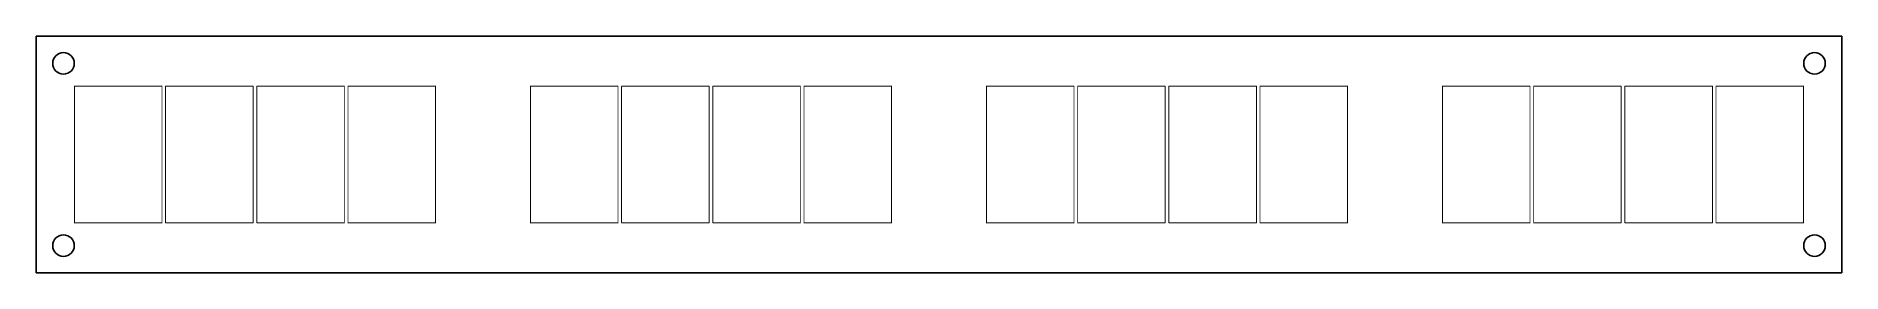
# Model space of a CAD drawing. Extents: x 0 to 251, y 0 to 33.
import ezdxf

# ---------------------------------------------------------------- set-up
doc = ezdxf.new("R2010")
doc.units = 0
doc.layers.add('20', color=178, linetype='CONTINUOUS')
doc.layers.add('21', color=250, linetype='CONTINUOUS')

msp = doc.modelspace()

# ---------------------------------------------------------------- linework, layer by layer
at = {"layer": '20'}
for p, q in [((251.46, 33.02), (0, 33.02)), ((0, 33.02), (0, 0)), ((251.46, 0), (251.46, 33.02)), ((0, 0), (251.46, 0))]:
    msp.add_line(p, q, dxfattribs=at)
for centre in [(3.81, 29.21), (247.65, 29.21), (3.81, 3.81), (247.65, 3.81)]:
    msp.add_circle(centre, 1.5, dxfattribs=at)
at = {"layer": '21', "const_width": 0.127}
for points in [[(5.334, 26.035), (17.526, 26.035)], [(5.334, 6.985), (5.334, 26.035)], [(17.526, 6.985), (17.526, 26.035)], [(18.034, 26.035), (30.226, 26.035)], [(18.034, 6.985), (18.034, 26.035)], [(30.226, 6.985), (30.226, 26.035)], [(30.734, 26.035), (42.926, 26.035)], [(30.734, 6.985), (30.734, 26.035)], [(42.926, 6.985), (42.926, 26.035)], [(43.434, 26.035), (55.626, 26.035)], [(43.434, 6.985), (43.434, 26.035)], [(55.626, 6.985), (55.626, 26.035)], [(68.834, 26.035), (81.026, 26.035)], [(68.834, 6.985), (68.834, 26.035)], [(81.026, 6.985), (81.026, 26.035)], [(81.534, 26.035), (93.726, 26.035)], [(81.534, 6.985), (81.534, 26.035)], [(93.726, 6.985), (93.726, 26.035)], [(94.234, 26.035), (106.426, 26.035)], [(94.234, 6.985), (94.234, 26.035)], [(106.426, 6.985), (106.426, 26.035)], [(106.934, 26.035), (119.126, 26.035)], [(106.934, 6.985), (106.934, 26.035)], [(119.126, 6.985), (119.126, 26.035)], [(132.334, 26.035), (144.526, 26.035)], [(132.334, 6.985), (132.334, 26.035)], [(144.526, 6.985), (144.526, 26.035)], [(145.034, 26.035), (157.226, 26.035)], [(145.034, 6.985), (145.034, 26.035)], [(157.226, 6.985), (157.226, 26.035)], [(157.734, 26.035), (169.926, 26.035)], [(157.734, 6.985), (157.734, 26.035)], [(169.926, 6.985), (169.926, 26.035)], [(170.434, 26.035), (182.626, 26.035)], [(170.434, 6.985), (170.434, 26.035)], [(182.626, 6.985), (182.626, 26.035)], [(195.834, 26.035), (208.026, 26.035)], [(195.834, 6.985), (195.834, 26.035)], [(208.026, 6.985), (208.026, 26.035)], [(208.534, 26.035), (220.726, 26.035)], [(208.534, 6.985), (208.534, 26.035)], [(220.726, 6.985), (220.726, 26.035)], [(221.234, 26.035), (233.426, 26.035)], [(221.234, 6.985), (221.234, 26.035)], [(233.426, 6.985), (233.426, 26.035)], [(233.934, 26.035), (246.126, 26.035)], [(233.934, 6.985), (233.934, 26.035)], [(246.126, 6.985), (246.126, 26.035)], [(5.334, 6.985), (17.526, 6.985)], [(18.034, 6.985), (30.226, 6.985)], [(30.734, 6.985), (42.926, 6.985)], [(43.434, 6.985), (55.626, 6.985)], [(68.834, 6.985), (81.026, 6.985)], [(81.534, 6.985), (93.726, 6.985)], [(94.234, 6.985), (106.426, 6.985)], [(106.934, 6.985), (119.126, 6.985)], [(132.334, 6.985), (144.526, 6.985)], [(145.034, 6.985), (157.226, 6.985)], [(157.734, 6.985), (169.926, 6.985)], [(170.434, 6.985), (182.626, 6.985)], [(195.834, 6.985), (208.026, 6.985)], [(208.534, 6.985), (220.726, 6.985)], [(221.234, 6.985), (233.426, 6.985)], [(233.934, 6.985), (246.126, 6.985)]]:
    msp.add_lwpolyline(points, dxfattribs=at)
at = {"layer": '21', "const_width": 0.0635}
for points in [[(5.3658, 26.035, 1), (5.3023, 26.035)], [(5.334, 26.0667, 1), (5.334, 26.0033)], [(17.5577, 26.035, 1), (17.4943, 26.035)], [(17.526, 26.0033, 1), (17.526, 26.0667)], [(18.034, 26.0667, 1), (18.034, 26.0033)], [(18.0658, 26.035, 1), (18.0023, 26.035)], [(30.2578, 26.035, 1), (30.1943, 26.035)], [(30.226, 26.0033, 1), (30.226, 26.0667)], [(30.7658, 26.035, 1), (30.7023, 26.035)], [(30.734, 26.0667, 1), (30.734, 26.0033)], [(42.9578, 26.035, 1), (42.8942, 26.035)], [(42.926, 26.0033, 1), (42.926, 26.0667)], [(43.4658, 26.035, 1), (43.4023, 26.035)], [(43.434, 26.0667, 1), (43.434, 26.0033)], [(55.6578, 26.035, 1), (55.5943, 26.035)], [(55.626, 26.0033, 1), (55.626, 26.0667)], [(68.8658, 26.035, 1), (68.8023, 26.035)], [(68.834, 26.0667, 1), (68.834, 26.0033)], [(81.0578, 26.035, 1), (80.9943, 26.035)], [(81.026, 26.0033, 1), (81.026, 26.0667)], [(81.5658, 26.035, 1), (81.5023, 26.035)], [(81.534, 26.0667, 1), (81.534, 26.0033)], [(93.7578, 26.035, 1), (93.6942, 26.035)], [(93.726, 26.0033, 1), (93.726, 26.0667)], [(94.2658, 26.035, 1), (94.2023, 26.035)], [(94.234, 26.0667, 1), (94.234, 26.0033)], [(106.4578, 26.035, 1), (106.3942, 26.035)], [(106.426, 26.0033, 1), (106.426, 26.0667)], [(106.9658, 26.035, 1), (106.9023, 26.035)], [(106.934, 26.0667, 1), (106.934, 26.0033)], [(119.1578, 26.035, 1), (119.0943, 26.035)], [(119.126, 26.0033, 1), (119.126, 26.0667)], [(132.334, 26.0667, 1), (132.334, 26.0033)], [(132.3657, 26.035, 1), (132.3023, 26.035)], [(144.5577, 26.035, 1), (144.4943, 26.035)], [(144.526, 26.0033, 1), (144.526, 26.0667)], [(145.0658, 26.035, 1), (145.0023, 26.035)], [(145.034, 26.0667, 1), (145.034, 26.0033)], [(157.2577, 26.035, 1), (157.1943, 26.035)], [(157.226, 26.0033, 1), (157.226, 26.0667)], [(157.734, 26.0667, 1), (157.734, 26.0033)], [(157.7657, 26.035, 1), (157.7023, 26.035)], [(169.9578, 26.035, 1), (169.8943, 26.035)], [(169.926, 26.0033, 1), (169.926, 26.0667)], [(170.434, 26.0667, 1), (170.434, 26.0033)], [(170.4657, 26.035, 1), (170.4023, 26.035)], [(182.6577, 26.035, 1), (182.5943, 26.035)], [(182.626, 26.0033, 1), (182.626, 26.0667)], [(195.834, 26.0667, 1), (195.834, 26.0033)], [(195.8657, 26.035, 1), (195.8023, 26.035)], [(208.0577, 26.035, 1), (207.9943, 26.035)], [(208.026, 26.0033, 1), (208.026, 26.0667)], [(208.5658, 26.035, 1), (208.5023, 26.035)], [(208.534, 26.0667, 1), (208.534, 26.0033)], [(220.7577, 26.035, 1), (220.6943, 26.035)], [(220.726, 26.0033, 1), (220.726, 26.0667)], [(221.234, 26.0667, 1), (221.234, 26.0033)], [(221.2657, 26.035, 1), (221.2023, 26.035)], [(233.4578, 26.035, 1), (233.3943, 26.035)], [(233.426, 26.0033, 1), (233.426, 26.0667)], [(233.934, 26.0667, 1), (233.934, 26.0033)], [(233.9657, 26.035, 1), (233.9023, 26.035)], [(246.1577, 26.035, 1), (246.0943, 26.035)], [(246.126, 26.0033, 1), (246.126, 26.0667)], [(5.334, 7.0168, 1), (5.334, 6.9533)], [(5.3023, 6.985, 1), (5.3658, 6.985)], [(17.4943, 6.985, 1), (17.5577, 6.985)], [(17.526, 6.9533, 1), (17.526, 7.0168)], [(18.034, 7.0168, 1), (18.034, 6.9533)], [(18.0023, 6.985, 1), (18.0658, 6.985)], [(30.1943, 6.985, 1), (30.2578, 6.985)], [(30.226, 6.9533, 1), (30.226, 7.0168)], [(30.734, 7.0168, 1), (30.734, 6.9533)], [(30.7023, 6.985, 1), (30.7658, 6.985)], [(42.8942, 6.985, 1), (42.9578, 6.985)], [(42.926, 6.9533, 1), (42.926, 7.0168)], [(43.434, 7.0168, 1), (43.434, 6.9533)], [(43.4023, 6.985, 1), (43.4658, 6.985)], [(55.5943, 6.985, 1), (55.6578, 6.985)], [(55.626, 6.9533, 1), (55.626, 7.0168)], [(68.834, 7.0168, 1), (68.834, 6.9533)], [(68.8023, 6.985, 1), (68.8658, 6.985)], [(80.9943, 6.985, 1), (81.0578, 6.985)], [(81.026, 6.9533, 1), (81.026, 7.0168)], [(81.534, 7.0168, 1), (81.534, 6.9533)], [(81.5023, 6.985, 1), (81.5658, 6.985)], [(93.6942, 6.985, 1), (93.7578, 6.985)], [(93.726, 6.9533, 1), (93.726, 7.0168)], [(94.234, 7.0168, 1), (94.234, 6.9533)], [(94.2023, 6.985, 1), (94.2658, 6.985)], [(106.3942, 6.985, 1), (106.4578, 6.985)], [(106.426, 6.9533, 1), (106.426, 7.0168)], [(106.934, 7.0168, 1), (106.934, 6.9533)], [(106.9023, 6.985, 1), (106.9658, 6.985)], [(119.0943, 6.985, 1), (119.1578, 6.985)], [(119.126, 6.9533, 1), (119.126, 7.0168)], [(132.334, 7.0168, 1), (132.334, 6.9533)], [(132.3023, 6.985, 1), (132.3657, 6.985)], [(144.4943, 6.985, 1), (144.5577, 6.985)], [(144.526, 6.9533, 1), (144.526, 7.0168)], [(145.034, 7.0168, 1), (145.034, 6.9533)], [(145.0023, 6.985, 1), (145.0658, 6.985)], [(157.1943, 6.985, 1), (157.2577, 6.985)], [(157.226, 6.9533, 1), (157.226, 7.0168)], [(157.734, 7.0168, 1), (157.734, 6.9533)], [(157.7023, 6.985, 1), (157.7657, 6.985)], [(169.8943, 6.985, 1), (169.9578, 6.985)], [(169.926, 6.9533, 1), (169.926, 7.0168)], [(170.434, 7.0168, 1), (170.434, 6.9533)], [(170.4023, 6.985, 1), (170.4657, 6.985)], [(182.5943, 6.985, 1), (182.6577, 6.985)], [(182.626, 6.9533, 1), (182.626, 7.0168)], [(195.834, 7.0168, 1), (195.834, 6.9533)], [(195.8023, 6.985, 1), (195.8657, 6.985)], [(207.9943, 6.985, 1), (208.0577, 6.985)], [(208.026, 6.9533, 1), (208.026, 7.0168)], [(208.534, 7.0168, 1), (208.534, 6.9533)], [(208.5023, 6.985, 1), (208.5658, 6.985)], [(220.6943, 6.985, 1), (220.7577, 6.985)], [(220.726, 6.9533, 1), (220.726, 7.0168)], [(221.234, 7.0168, 1), (221.234, 6.9533)], [(221.2023, 6.985, 1), (221.2657, 6.985)], [(233.3943, 6.985, 1), (233.4578, 6.985)], [(233.426, 6.9533, 1), (233.426, 7.0168)], [(233.934, 7.0168, 1), (233.934, 6.9533)], [(233.9023, 6.985, 1), (233.9657, 6.985)], [(246.0943, 6.985, 1), (246.1577, 6.985)], [(246.126, 6.9533, 1), (246.126, 7.0168)]]:
    msp.add_lwpolyline(points, format="xyb", dxfattribs=at)

doc.saveas('drawing.dxf')
